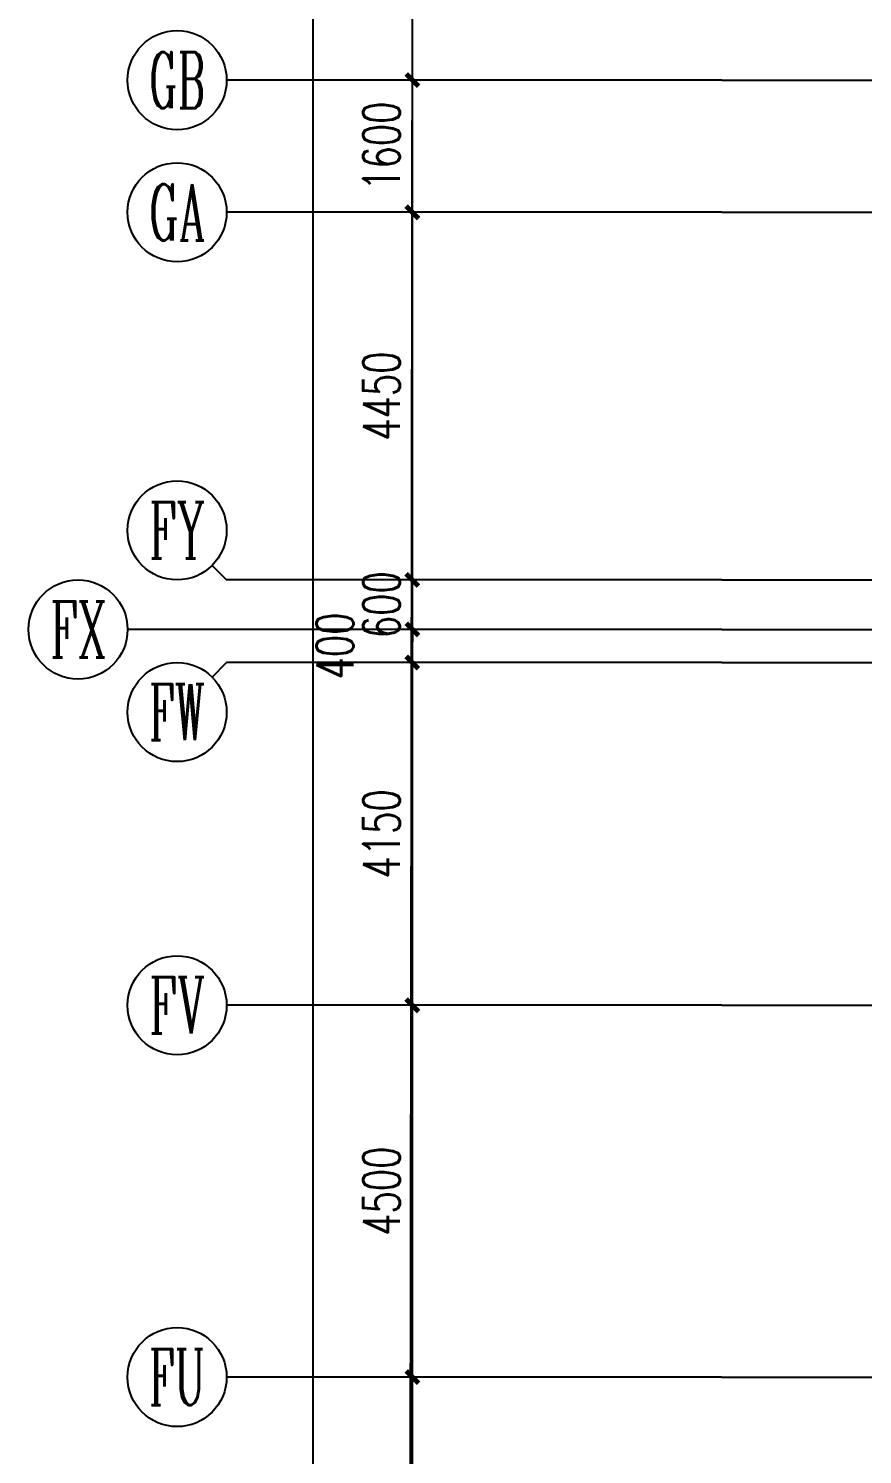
# Model space of a CAD drawing. Extents: x 369444 to 684549, y -549309 to 575337.
# Drawn here: x 369444 to 379547, y 433570 to 450832 of the extents above; entities that cross this region are included whole.
import ezdxf
from ezdxf.enums import TextEntityAlignment as Align

# ---------------------------------------------------------------- set-up
doc = ezdxf.new("R2010")
doc.units = 0
doc.header["$LTSCALE"] = 1000
doc.header["$MEASUREMENT"] = 0
for name, color, linetype in [('AXIS', 3, 'Continuous'), ('AXIS_TEXT', 7, 'Continuous'), ('DOTE', 1, 'Continuous')]:
    doc.layers.add(name, color=color, linetype=linetype)
doc.layers.add('不要动图层', color=140, linetype='Continuous', plot=False)
doc.styles.add('_TCH_AXIS', font='COMPLEX', dxfattribs={"bigfont": 'GBCBIG'})
doc.styles.add('_TCH_DIM_T3', font='SIMPLEX', dxfattribs={"width": 0.705882, "bigfont": 'GBCBIG'})
doc.styles.add('COMPLEX', font='COMPLEX')
doc.dimstyles.new('_TCH_ARCH&&150', dxfattribs={"dimtxt": 446.25, "dimasz": 150, "dimexe": 375, "dimexo": 450, "dimgap": 150, "dimtad": 1, "dimdec": 0, "dimzin": 0, "dimdsep": 46, "dimtxsty": '_TCH_DIM_T3', "dimblk": 'ARCHTICK', "dimcen": 0.09, "dimclrt": 7, "dimazin": 2, "dimtfac": 1, "dimtdec": 0, "dimtix": 1, "dimtmove": 2, "dimatfit": 3, "dimfxl": 0, "dimtolj": 1, "dimtzin": 0, "dimarcsym": 0})

# ---------------------------------------------------------------- blocks, each defined once
blk = doc.blocks.new('_ArchTick')
at = {"color": 0, "linetype": 'ByBlock', "const_width": 0.4}
blk.add_lwpolyline([(-0.5, -0.5), (0.5, 0.5)], dxfattribs=at)
blk = doc.blocks.new('*D1104')
at = {"layer": 'AXIS', "color": 0, "lineweight": -2, "transparency": 16777216}
for p, q in [((377394, 434507), (373719, 434507)), ((374094, 428157), (374094, 434507)), ((377394, 428157), (373719, 428157))]:
    blk.add_line(p, q, dxfattribs=at)
at = {"layer": 'Defpoints', "color": 0, "transparency": 16777216}
for p in [(374094, 434507), (377844, 434507), (377844, 428157)]:
    blk.add_point(p, dxfattribs=at)
at = {"layer": 'AXIS', "color": 0, "lineweight": -2, "transparency": 16777216, "xscale": 150, "yscale": 150, "zscale": 150}
for p, rotation in [((374094, 434507), 90), ((374094, 428157), 270)]:
    blk.add_blockref('_ArchTick', p, dxfattribs=dict(at, rotation=rotation))
at = {"layer": 'AXIS', "color": 7, "lineweight": -2, "transparency": 16777216, "insert": (373721, 431332), "char_height": 446.2, "attachment_point": 5, "rotation": 90, "style": '_TCH_DIM_T3'}
blk.add_mtext('\\A1;6350', dxfattribs=at)
blk = doc.blocks.new('*D1105')
at = {"layer": 'AXIS', "color": 0, "lineweight": -2, "transparency": 16777216}
for p, q in [((377394, 439007), (373719, 439007)), ((374094, 434507), (374094, 439007)), ((377394, 434507), (373719, 434507))]:
    blk.add_line(p, q, dxfattribs=at)
at = {"layer": 'Defpoints', "color": 0, "transparency": 16777216}
for p in [(374094, 439007), (377844, 439007), (377844, 434507)]:
    blk.add_point(p, dxfattribs=at)
at = {"layer": 'AXIS', "color": 0, "lineweight": -2, "transparency": 16777216, "xscale": 150, "yscale": 150, "zscale": 150}
for p, rotation in [((374094, 439007), 90), ((374094, 434507), 270)]:
    blk.add_blockref('_ArchTick', p, dxfattribs=dict(at, rotation=rotation))
at = {"layer": 'AXIS', "color": 7, "lineweight": -2, "transparency": 16777216, "insert": (373721, 436757), "char_height": 446.2, "attachment_point": 5, "rotation": 90, "style": '_TCH_DIM_T3'}
blk.add_mtext('\\A1;4500', dxfattribs=at)
blk = doc.blocks.new('*D1106')
at = {"layer": 'AXIS', "color": 0, "lineweight": -2, "transparency": 16777216}
for p, q in [((377394, 443157), (373719, 443157)), ((374094, 439007), (374094, 443157)), ((377394, 439007), (373719, 439007))]:
    blk.add_line(p, q, dxfattribs=at)
at = {"layer": 'Defpoints', "color": 0, "transparency": 16777216}
for p in [(374094, 443157), (377844, 443157), (377844, 439007)]:
    blk.add_point(p, dxfattribs=at)
at = {"layer": 'AXIS', "color": 0, "lineweight": -2, "transparency": 16777216, "xscale": 150, "yscale": 150, "zscale": 150}
for p, rotation in [((374094, 443157), 90), ((374094, 439007), 270)]:
    blk.add_blockref('_ArchTick', p, dxfattribs=dict(at, rotation=rotation))
at = {"layer": 'AXIS', "color": 7, "lineweight": -2, "transparency": 16777216, "insert": (373721, 441082), "char_height": 446.2, "attachment_point": 5, "rotation": 90, "style": '_TCH_DIM_T3'}
blk.add_mtext('\\A1;4150', dxfattribs=at)
blk = doc.blocks.new('*D1107')
at = {"layer": 'AXIS', "color": 0, "lineweight": -2, "transparency": 16777216}
for p, q in [((377394, 443557), (373719, 443557)), ((374094, 443157), (374094, 443557)), ((377394, 443157), (373719, 443157))]:
    blk.add_line(p, q, dxfattribs=at)
at = {"layer": 'Defpoints', "color": 0, "transparency": 16777216}
for p in [(374094, 443557), (377844, 443557), (377844, 443157)]:
    blk.add_point(p, dxfattribs=at)
at = {"layer": 'AXIS', "color": 0, "lineweight": -2, "transparency": 16777216, "xscale": 150, "yscale": 150, "zscale": 150}
for p, rotation in [((374094, 443557), 90), ((374094, 443157), 270)]:
    blk.add_blockref('_ArchTick', p, dxfattribs=dict(at, rotation=rotation))
at = {"layer": 'AXIS', "color": 7, "lineweight": -2, "transparency": 16777216, "insert": (373157, 443357), "char_height": 446.2, "attachment_point": 5, "rotation": 90, "style": '_TCH_DIM_T3'}
blk.add_mtext('\\A1;400', dxfattribs=at)
blk = doc.blocks.new('*D1108')
at = {"layer": 'AXIS', "color": 0, "lineweight": -2, "transparency": 16777216}
for p, q in [((374094, 444157), (374094, 444307)), ((377394, 444157), (373719, 444157)), ((374094, 443557), (374094, 444157)), ((377394, 443557), (373719, 443557)), ((374094, 443557), (374094, 443407))]:
    blk.add_line(p, q, dxfattribs=at)
at = {"layer": 'Defpoints', "color": 0, "transparency": 16777216}
for p in [(374094, 444157), (377844, 444157), (377844, 443557)]:
    blk.add_point(p, dxfattribs=at)
at = {"layer": 'AXIS', "color": 0, "lineweight": -2, "transparency": 16777216, "xscale": 150, "yscale": 150, "zscale": 150}
for p, rotation in [((374094, 444157), 270), ((374094, 443557), 90)]:
    blk.add_blockref('_ArchTick', p, dxfattribs=dict(at, rotation=rotation))
at = {"layer": 'AXIS', "color": 7, "lineweight": -2, "transparency": 16777216, "insert": (373721, 443857), "char_height": 446.2, "attachment_point": 5, "rotation": 90, "style": '_TCH_DIM_T3'}
blk.add_mtext('\\A1;600', dxfattribs=at)
blk = doc.blocks.new('*D1109')
at = {"layer": 'AXIS', "color": 0, "lineweight": -2, "transparency": 16777216}
for p, q in [((377394, 448607), (373719, 448607)), ((374094, 444157), (374094, 448607)), ((377394, 444157), (373719, 444157))]:
    blk.add_line(p, q, dxfattribs=at)
at = {"layer": 'Defpoints', "color": 0, "transparency": 16777216}
for p in [(374094, 448607), (377844, 448607), (377844, 444157)]:
    blk.add_point(p, dxfattribs=at)
at = {"layer": 'AXIS', "color": 0, "lineweight": -2, "transparency": 16777216, "xscale": 150, "yscale": 150, "zscale": 150}
for p, rotation in [((374094, 448607), 90), ((374094, 444157), 270)]:
    blk.add_blockref('_ArchTick', p, dxfattribs=dict(at, rotation=rotation))
at = {"layer": 'AXIS', "color": 7, "lineweight": -2, "transparency": 16777216, "insert": (373721, 446382), "char_height": 446.2, "attachment_point": 5, "rotation": 90, "style": '_TCH_DIM_T3'}
blk.add_mtext('\\A1;4450', dxfattribs=at)
blk = doc.blocks.new('*D1110')
at = {"layer": 'AXIS', "color": 0, "lineweight": -2, "transparency": 16777216}
for p, q in [((377394, 450207), (373719, 450207)), ((374094, 448607), (374094, 450207)), ((377394, 448607), (373719, 448607))]:
    blk.add_line(p, q, dxfattribs=at)
at = {"layer": 'Defpoints', "color": 0, "transparency": 16777216}
for p in [(374094, 450207), (377844, 450207), (377844, 448607)]:
    blk.add_point(p, dxfattribs=at)
at = {"layer": 'AXIS', "color": 0, "lineweight": -2, "transparency": 16777216, "xscale": 150, "yscale": 150, "zscale": 150}
for p, rotation in [((374094, 450207), 90), ((374094, 448607), 270)]:
    blk.add_blockref('_ArchTick', p, dxfattribs=dict(at, rotation=rotation))
at = {"layer": 'AXIS', "color": 7, "lineweight": -2, "transparency": 16777216, "insert": (373721, 449407), "char_height": 446.2, "attachment_point": 5, "rotation": 90, "style": '_TCH_DIM_T3'}
blk.add_mtext('\\A1;1600', dxfattribs=at)
blk = doc.blocks.new('*D1111')
at = {"layer": 'AXIS', "color": 0, "lineweight": -2, "transparency": 16777216}
for p, q in [((377394, 455257), (373719, 455257)), ((374094, 450207), (374094, 455257)), ((377394, 450207), (373719, 450207))]:
    blk.add_line(p, q, dxfattribs=at)
at = {"layer": 'Defpoints', "color": 0, "transparency": 16777216}
for p in [(374094, 455257), (377844, 455257), (377844, 450207)]:
    blk.add_point(p, dxfattribs=at)
at = {"layer": 'AXIS', "color": 0, "lineweight": -2, "transparency": 16777216, "xscale": 150, "yscale": 150, "zscale": 150}
for p, rotation in [((374094, 455257), 90), ((374094, 450207), 270)]:
    blk.add_blockref('_ArchTick', p, dxfattribs=dict(at, rotation=rotation))
at = {"layer": 'AXIS', "color": 7, "lineweight": -2, "transparency": 16777216, "insert": (373721, 452732), "char_height": 446.2, "attachment_point": 5, "rotation": 90, "style": '_TCH_DIM_T3'}
blk.add_mtext('\\A1;5050', dxfattribs=at)
blk = doc.blocks.new('*D1115')
at = {"layer": 'AXIS', "color": 0, "lineweight": -2, "transparency": 16777216}
for p, q in [((377394, 470507), (372519, 470507)), ((372894, 65157), (372894, 470507)), ((377394, 65157), (372519, 65157))]:
    blk.add_line(p, q, dxfattribs=at)
at = {"layer": 'Defpoints', "color": 0, "transparency": 16777216}
for p in [(372894, 470507), (377844, 470507), (377844, 65157)]:
    blk.add_point(p, dxfattribs=at)
at = {"layer": 'AXIS', "color": 0, "lineweight": -2, "transparency": 16777216, "xscale": 150, "yscale": 150, "zscale": 150}
for p, rotation in [((372894, 470507), 90), ((372894, 65157), 270)]:
    blk.add_blockref('_ArchTick', p, dxfattribs=dict(at, rotation=rotation))
at = {"layer": 'AXIS', "color": 7, "lineweight": -2, "transparency": 16777216, "insert": (372521, 267832), "char_height": 446.2, "attachment_point": 5, "rotation": 90, "style": '_TCH_DIM_T3'}
blk.add_mtext('\\A1;405350', dxfattribs=at)
blk = doc.blocks.new('_AXISO')
blk.add_circle((0, 0), 0.5)
at = {"layer": 'AXIS_TEXT', "style": 'COMPLEX', "width": 1.041667}
blk.add_attdef('A', text='', height=0.56, dxfattribs=at).set_placement((-0.25, -0.28), (0.25, -0.28), align=Align.FIT)

msp = doc.modelspace()

# ---------------------------------------------------------------- linework, layer by layer
at = {"layer": 'AXIS'}
for p, q in [((377844.4, 450207), (371844.4, 450207)), ((377844.4, 448607), (371844.4, 448607)), ((371668.7, 444332.7), (371844.4, 444157)), ((377844.4, 444157), (371844.4, 444157)), ((377844.4, 443557), (370644.4, 443557)), ((371668.7, 442981.2), (371844.4, 443157)), ((377844.4, 443157), (371844.4, 443157)), ((377844.4, 439007), (371844.4, 439007)), ((377844.4, 434507), (371844.4, 434507))]:
    msp.add_line(p, q, dxfattribs=at)
at = {"layer": 'DOTE', "color": 8, "lineweight": -2}
for p, q in [((377844.4, 450207), (624570.9, 450207)), ((377844.4, 448607), (624570.9, 448607)), ((377844.4, 444157), (624570.9, 444157)), ((377844.4, 443557), (624570.9, 443557)), ((377844.4, 443157), (624570.9, 443157)), ((377844.4, 439007), (624570.9, 439007)), ((377844.4, 434507), (624570.9, 434507))]:
    msp.add_line(p, q, dxfattribs=at)
at = {"layer": '不要动图层'}
msp.add_lwpolyline([(374141.4, 480401.6), (608632.4, 480035.6), (630599.4, 458002.6), (630103.6, 140971.4), (534606.6, 140971.5), (534606.6, 44667.5), (383961.4, 44901.6), (384134.4, 155731.6), (384114.4, 173450.6), (374190.4, 173466.6), (373839.4, 234426.6), (373748.4, 250410.6), (374011.4, 393904.6)], close=True, dxfattribs=at)

# ---------------------------------------------------------------- block references
at = {"layer": 'AXIS', "lineweight": -2}
ref = msp.add_blockref('_AXISO', (371244.4, 450207), dxfattribs=dict(at, xscale=1200, yscale=1200, zscale=1200))
ref.add_attrib('A', 'GB', dxfattribs={"layer": 'AXIS_TEXT', "lineweight": -2, "ltscale": 6, "height": 678.82, "style": '_TCH_AXIS', "width": 0.525}).set_placement((370905, 449867.6), (371583.8, 449867.6), align=Align.FIT)
ref = msp.add_blockref('_AXISO', (371244.4, 448607), dxfattribs=dict(at, xscale=1200, yscale=1200, zscale=1200))
ref.add_attrib('A', 'GA', dxfattribs={"layer": 'AXIS_TEXT', "lineweight": -2, "ltscale": 6, "height": 678.82, "style": '_TCH_AXIS', "width": 0.512195}).set_placement((370905, 448267.6), (371583.8, 448267.6), align=Align.FIT)
ref = msp.add_blockref('_AXISO', (371244.4, 444757), dxfattribs=dict(at, xscale=1200, yscale=1200, zscale=1200))
ref.add_attrib('A', 'FY', dxfattribs={"layer": 'AXIS_TEXT', "lineweight": -2, "ltscale": 6, "height": 678.82, "style": '_TCH_AXIS', "width": 0.538462}).set_placement((370905, 444417.6), (371583.8, 444417.6), align=Align.FIT)
ref = msp.add_blockref('_AXISO', (370044.4, 443557), dxfattribs=dict(at, xscale=1200, yscale=1200, zscale=1200))
ref.add_attrib('A', 'FX', dxfattribs={"layer": 'AXIS_TEXT', "lineweight": -2, "ltscale": 6, "height": 678.82, "style": '_TCH_AXIS', "width": 0.552632}).set_placement((369705, 443217.6), (370383.8, 443217.6), align=Align.FIT)
ref = msp.add_blockref('_AXISO', (371244.4, 442557), dxfattribs=dict(at, xscale=1200, yscale=1200, zscale=1200))
ref.add_attrib('A', 'FW', dxfattribs={"layer": 'AXIS_TEXT', "lineweight": -2, "ltscale": 6, "height": 678.82, "style": '_TCH_AXIS', "width": 0.5}).set_placement((370905, 442217.6), (371583.8, 442217.6), align=Align.FIT)
ref = msp.add_blockref('_AXISO', (371244.4, 439007), dxfattribs=dict(at, xscale=1200, yscale=1200, zscale=1200))
ref.add_attrib('A', 'FV', dxfattribs={"layer": 'AXIS_TEXT', "lineweight": -2, "ltscale": 6, "height": 678.82, "style": '_TCH_AXIS', "width": 0.552632}).set_placement((370905, 438667.6), (371583.8, 438667.6), align=Align.FIT)
ref = msp.add_blockref('_AXISO', (371244.4, 434507), dxfattribs=dict(at, xscale=1200, yscale=1200, zscale=1200))
ref.add_attrib('A', 'FU', dxfattribs={"layer": 'AXIS_TEXT', "lineweight": -2, "ltscale": 6, "height": 678.82, "style": '_TCH_AXIS', "width": 0.525}).set_placement((370905, 434167.6), (371583.8, 434167.6), align=Align.FIT)

# ---------------------------------------------------------------- dimensions: what is measured, and where the dimension line sits
for p1, p2, distance, text, picture, middle in [((377844.4, 65157), (377844.4, 470507), 4950, '405350', '*D1115', (372521.3, 267832)), ((377844.4, 450207), (377844.4, 455257), 3750, '5050', '*D1111', (373721.3, 452732)), ((377844.4, 448607), (377844.4, 450207), 3750, '1600', '*D1110', (373721.3, 449407)), ((377844.4, 444157), (377844.4, 448607), 3750, '4450', '*D1109', (373721.3, 446382)), ((377844.4, 443557), (377844.4, 444157), 3750, '600', '*D1108', (373721.3, 443857)), ((377844.4, 439007), (377844.4, 443157), 3750, '4150', '*D1106', (373721.3, 441082)), ((377844.4, 434507), (377844.4, 439007), 3750, '4500', '*D1105', (373721.3, 436757)), ((377844.4, 428157), (377844.4, 434507), 3750, '6350', '*D1104', (373721.3, 431332))]:
    dim = msp.add_aligned_dim(p1=p1, p2=p2, distance=distance, text=text, dimstyle='_TCH_ARCH&&150', dxfattribs=at)
    dim.commit()
    dim.dimension.update_dxf_attribs({"geometry": picture, "text_midpoint": middle})
dim = msp.add_linear_dim(base=(374094.4, 443557), p1=(377844.4, 443157), p2=(377844.4, 443557), angle=90, text='400', dimstyle='_TCH_ARCH&&150', dxfattribs=at)
dim.commit()
dim.dimension.update_dxf_attribs({"geometry": '*D1107', "text_midpoint": (373156.9, 443357), "dimtype": 161})

doc.saveas('drawing.dxf')
